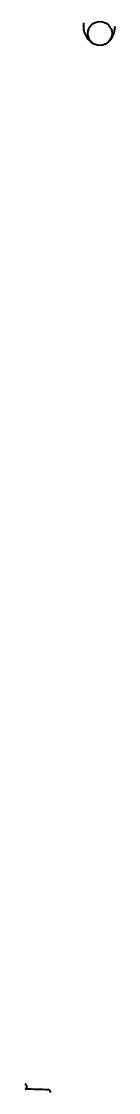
# Model space of a CAD drawing. Header units: millimetres. Extents: x 0 to 6.7, y 40.3 to 120.3.
import ezdxf

# ---------------------------------------------------------------- set-up
doc = ezdxf.new("R2010")
doc.units = ezdxf.units.MM
doc.layers.add('ModelSketch_Visible', color=7, linetype='Continuous', lineweight=40)

msp = doc.modelspace()

# ---------------------------------------------------------------- linework, layer by layer
at = {"layer": 'ModelSketch_Visible'}
msp.add_circle((5.57, 119.437), 0.9, dxfattribs=at)
for centre, radius, start, end in [((5.911, 120.014), 1.57, 171.9953, 239.38724), ((5.126, 119.94), 1.57, 311.45424, 0.60524), ((-0.048, 40.771), 0.2, 291.19924, 75.98581), ((0, 0), 40.585, 87.50651, 89.96627), ((1.696, 40.359), 0.2, 354.21671, 69.54837)]:
    msp.add_arc(centre, radius, start, end, dxfattribs=at)

doc.saveas('drawing.dxf')
